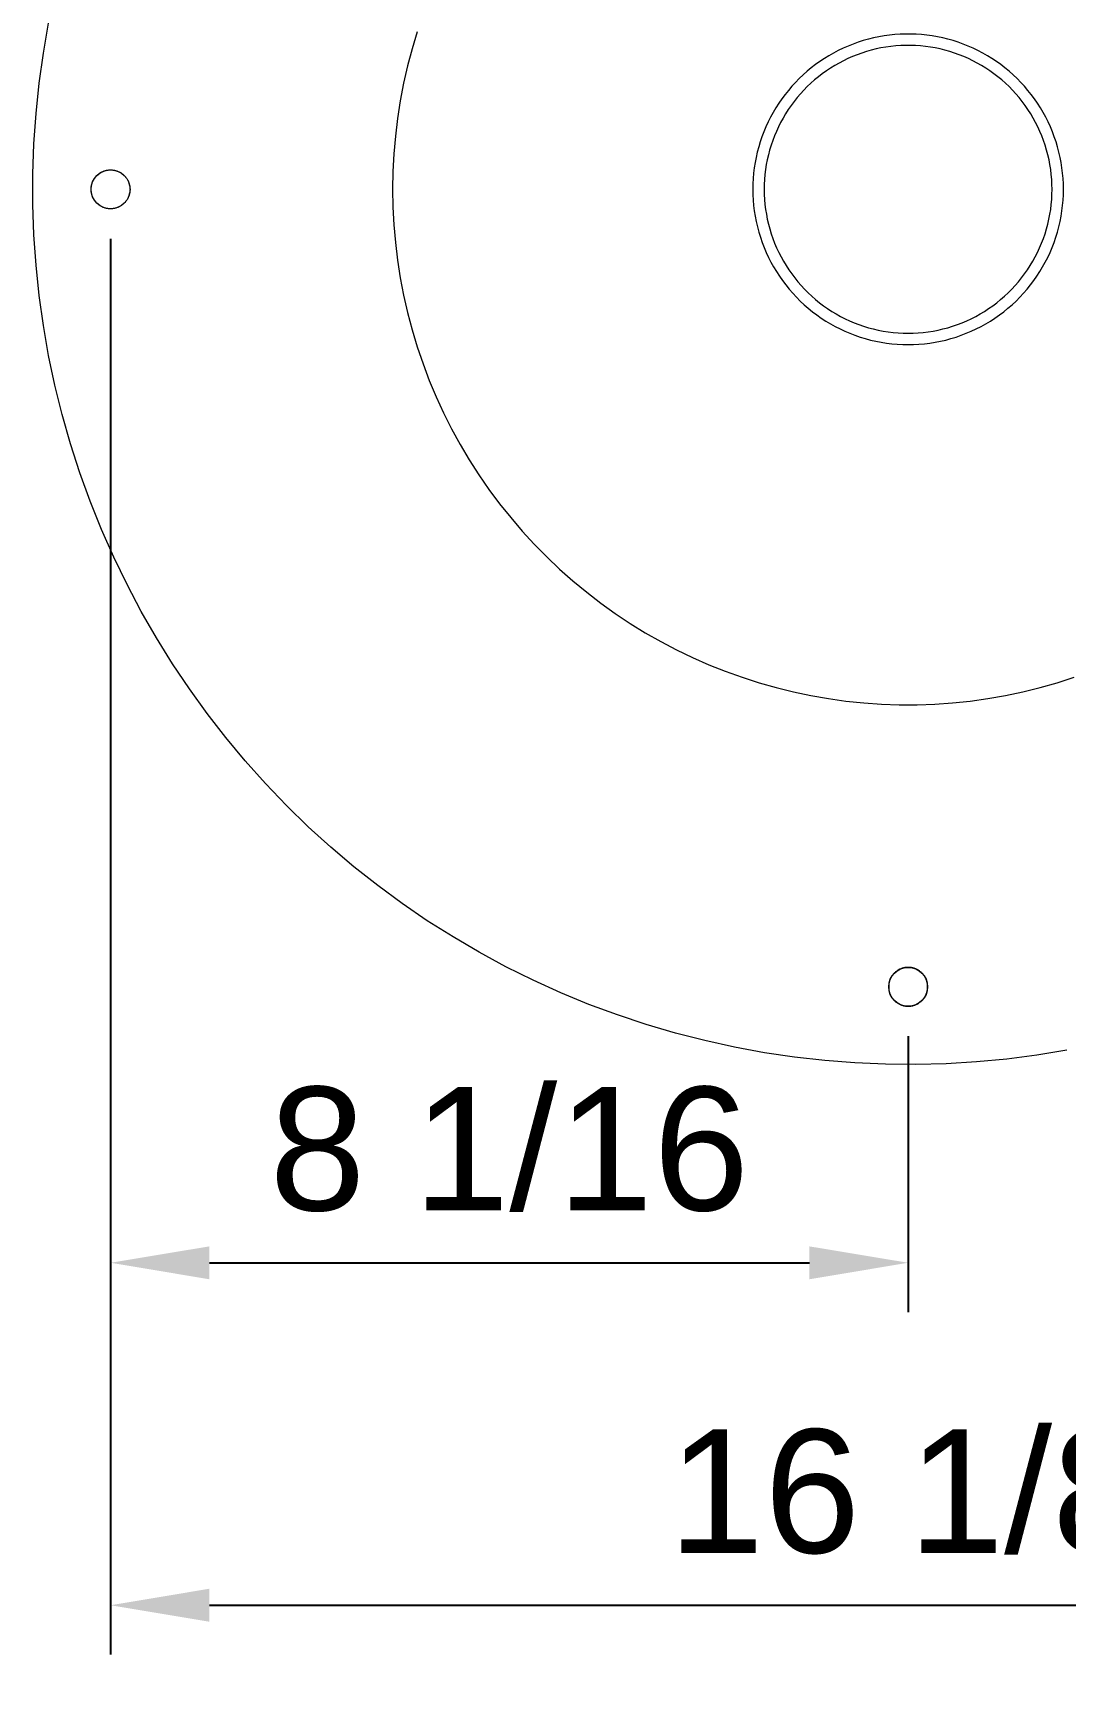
# Model space of a CAD drawing. Header units: inches. Extents: x 2 to 134, y 11 to 101.
# Drawn here: x 77.07 to 87.52, y 17.6 to 34.23 of the extents above; entities that cross this region are included whole.
import ezdxf

# ---------------------------------------------------------------- set-up
doc = ezdxf.new("R2010")
doc.units = ezdxf.units.IN
doc.layers.add('ZANO_R', color=7, linetype='Continuous', lineweight=0)
doc.layers.add('ZANO_W', color=1, linetype='Continuous', lineweight=0)
doc.styles.get("Standard").update_dxf_attribs({"font": 'arial.ttf'})
doc.dimstyles.new('amerykanie', dxfattribs={"dimtxt": 50, "dimasz": 50, "dimexe": 0.5, "dimexo": 0.5, "dimgap": 1, "dimtad": 1, "dimdec": 0, "dimzin": 0, "dimlunit": 5, "dimtxsty": 'Standard', "dimcen": 0.09, "dimclrd": 1, "dimclre": 1, "dimclrt": 1, "dimazin": 0, "dimtfac": 1, "dimtdec": 0, "dimtmove": 0, "dimatfit": 3, "dimfxl": 1, "dimtzin": 0, "dimarcsym": 1})

# ---------------------------------------------------------------- blocks, each defined once
blk = doc.blocks.new('*D356')
at = {"layer": 'ZANO_W', "color": 1, "lineweight": -2}
for p, q in [((77.86, 32.144), (77.86, 21.28)), ((85.931, 24.073), (85.931, 21.28)), ((78.86, 21.78), (84.931, 21.78))]:
    blk.add_line(p, q, dxfattribs=at)
at = {"layer": 'ZANO_W', "color": 1}
for points in [[(78.86, 21.946), (78.86, 21.613), (77.86, 21.78)], [(84.931, 21.613), (84.931, 21.946), (85.931, 21.78)]]:
    blk.add_solid(points, dxfattribs=at)
at = {"layer": 'ZANO_W', "color": 1, "insert": (81.895, 22.926), "char_height": 1.25, "attachment_point": 5}
blk.add_mtext('8 1/16', dxfattribs=at)
blk = doc.blocks.new('*D357')
at = {"layer": 'ZANO_W', "color": 1, "lineweight": -2}
for p, q in [((77.86, 32.144), (77.86, 17.814)), ((94.002, 32.144), (94.002, 17.814)), ((78.86, 18.314), (93.002, 18.314))]:
    blk.add_line(p, q, dxfattribs=at)
at = {"layer": 'ZANO_W', "color": 1}
for points in [[(78.86, 18.481), (78.86, 18.147), (77.86, 18.314)], [(93.002, 18.147), (93.002, 18.481), (94.002, 18.314)]]:
    blk.add_solid(points, dxfattribs=at)
at = {"layer": 'ZANO_W', "color": 1, "insert": (85.931, 19.46), "char_height": 1.25, "attachment_point": 5}
blk.add_mtext('16 1/8', dxfattribs=at)

msp = doc.modelspace()

# ---------------------------------------------------------------- linework, layer by layer
at = {"layer": 'ZANO_R'}
for p, q in [((77.18033, 34.02226), (77.23343, 34.32513)), ((80.96378, 34.23904), (80.91169, 34.06665)), ((85.32289, 34.0938), (85.27321, 34.07196)), ((85.37329, 34.11392), (85.32289, 34.0938)), ((85.42435, 34.13228), (85.37329, 34.11392)), ((85.47602, 34.14888), (85.42435, 34.13228)), ((85.52823, 34.16367), (85.47602, 34.14888)), ((85.58092, 34.17666), (85.52823, 34.16367)), ((85.63403, 34.18782), (85.58092, 34.17666)), ((85.68749, 34.19714), (85.63403, 34.18782)), ((85.74124, 34.20461), (85.68749, 34.19714)), ((85.79522, 34.21022), (85.74124, 34.20461)), ((85.80515, 34.09538), (85.75513, 34.09019)), ((85.84935, 34.21397), (85.79522, 34.21022)), ((85.85532, 34.09885), (85.80515, 34.09538)), ((85.90359, 34.21584), (85.84935, 34.21397)), ((85.90558, 34.10059), (85.85532, 34.09885)), ((85.95785, 34.21584), (85.90359, 34.21584)), ((85.95587, 34.10059), (85.90558, 34.10059)), ((86.00612, 34.09885), (85.95587, 34.10059)), ((86.01209, 34.21397), (85.95785, 34.21584)), ((86.05629, 34.09538), (86.00612, 34.09885)), ((86.06623, 34.21022), (86.01209, 34.21397)), ((86.10631, 34.09019), (86.05629, 34.09538)), ((86.1202, 34.20461), (86.06623, 34.21022)), ((86.17395, 34.19714), (86.1202, 34.20461)), ((86.22741, 34.18782), (86.17395, 34.19714)), ((86.28052, 34.17666), (86.22741, 34.18782)), ((86.33321, 34.16367), (86.28052, 34.17666)), ((86.38542, 34.14888), (86.33321, 34.16367)), ((86.43709, 34.13228), (86.38542, 34.14888)), ((86.48815, 34.11392), (86.43709, 34.13228)), ((86.53855, 34.0938), (86.48815, 34.11392)), ((86.58823, 34.07196), (86.53855, 34.0938)), ((77.13777, 33.71773), (77.18033, 34.02226)), ((80.91169, 34.06665), (80.86558, 33.89256)), ((85.03774, 33.9378), (84.99361, 33.90621)), ((85.08292, 33.96786), (85.03774, 33.9378)), ((85.12912, 33.99633), (85.08292, 33.96786)), ((85.17627, 34.02319), (85.12912, 33.99633)), ((85.22432, 34.04841), (85.17627, 34.02319)), ((85.27321, 34.07196), (85.22432, 34.04841)), ((85.27612, 33.94544), (85.23159, 33.92207)), ((85.32143, 33.96726), (85.27612, 33.94544)), ((85.36746, 33.9875), (85.32143, 33.96726)), ((85.41416, 34.00614), (85.36746, 33.9875)), ((85.46148, 34.02316), (85.41416, 34.00614)), ((85.50936, 34.03854), (85.46148, 34.02316)), ((85.55775, 34.05225), (85.50936, 34.03854)), ((85.60657, 34.06428), (85.55775, 34.05225)), ((85.65579, 34.07463), (85.60657, 34.06428)), ((85.70533, 34.08326), (85.65579, 34.07463)), ((85.75513, 34.09019), (85.70533, 34.08326)), ((86.15612, 34.08326), (86.10631, 34.09019)), ((86.20566, 34.07463), (86.15612, 34.08326)), ((86.25487, 34.06428), (86.20566, 34.07463)), ((86.3037, 34.05225), (86.25487, 34.06428)), ((86.35208, 34.03854), (86.3037, 34.05225)), ((86.39996, 34.02316), (86.35208, 34.03854)), ((86.44728, 34.00614), (86.39996, 34.02316)), ((86.49398, 33.9875), (86.44728, 34.00614)), ((86.54002, 33.96726), (86.49398, 33.9875)), ((86.58532, 33.94544), (86.54002, 33.96726)), ((86.62985, 33.92207), (86.58532, 33.94544)), ((86.63712, 34.04841), (86.58823, 34.07196)), ((86.68517, 34.02319), (86.63712, 34.04841)), ((86.73232, 33.99633), (86.68517, 34.02319)), ((86.77852, 33.96786), (86.73232, 33.99633)), ((86.82371, 33.9378), (86.77852, 33.96786)), ((86.86783, 33.90621), (86.82371, 33.9378)), ((80.86558, 33.89256), (80.82551, 33.71699)), ((84.8288, 33.7652), (84.79076, 33.72649)), ((84.86815, 33.80256), (84.8288, 33.7652)), ((84.90877, 33.83855), (84.86815, 33.80256)), ((84.95061, 33.87311), (84.90877, 33.83855)), ((84.99361, 33.90621), (84.95061, 33.87311)), ((85.02248, 33.78299), (84.98371, 33.75097)), ((85.06233, 33.81366), (85.02248, 33.78299)), ((85.10322, 33.84294), (85.06233, 33.81366)), ((85.14509, 33.87079), (85.10322, 33.84294)), ((85.1879, 33.89718), (85.14509, 33.87079)), ((85.23159, 33.92207), (85.1879, 33.89718)), ((86.67354, 33.89718), (86.62985, 33.92207)), ((86.71635, 33.87079), (86.67354, 33.89718)), ((86.75823, 33.84294), (86.71635, 33.87079)), ((86.79911, 33.81366), (86.75823, 33.84294)), ((86.83896, 33.78299), (86.79911, 33.81366)), ((86.87773, 33.75097), (86.83896, 33.78299)), ((86.91083, 33.87311), (86.86783, 33.90621)), ((86.95267, 33.83855), (86.91083, 33.87311)), ((86.99329, 33.80256), (86.95267, 33.83855)), ((87.03264, 33.7652), (86.99329, 33.80256)), ((87.07068, 33.72649), (87.03264, 33.7652)), ((77.10581, 33.41191), (77.13777, 33.71773)), ((80.82551, 33.71699), (80.79152, 33.54014)), ((84.68497, 33.60284), (84.65262, 33.55927)), ((84.7188, 33.64527), (84.68497, 33.60284)), ((84.75408, 33.6865), (84.7188, 33.64527)), ((84.79076, 33.72649), (84.75408, 33.6865)), ((84.84036, 33.61007), (84.80767, 33.57186)), ((84.87435, 33.64713), (84.84036, 33.61007)), ((84.9096, 33.68299), (84.87435, 33.64713)), ((84.94607, 33.71762), (84.9096, 33.68299)), ((84.98371, 33.75097), (84.94607, 33.71762)), ((86.91537, 33.71762), (86.87773, 33.75097)), ((86.95184, 33.68299), (86.91537, 33.71762)), ((86.98709, 33.64713), (86.95184, 33.68299)), ((87.02108, 33.61007), (86.98709, 33.64713)), ((87.05377, 33.57186), (87.02108, 33.61007)), ((87.10736, 33.6865), (87.07068, 33.72649)), ((87.14264, 33.64527), (87.10736, 33.6865)), ((87.17647, 33.60284), (87.14264, 33.64527)), ((87.20882, 33.55927), (87.17647, 33.60284)), ((80.79152, 33.54014), (80.76366, 33.36222)), ((84.59253, 33.46891), (84.56485, 33.42223)), ((84.62179, 33.51461), (84.59253, 33.46891)), ((84.65262, 33.55927), (84.62179, 33.51461)), ((84.71777, 33.45078), (84.69065, 33.40843)), ((84.74634, 33.49216), (84.71777, 33.45078)), ((84.77632, 33.53254), (84.74634, 33.49216)), ((84.80767, 33.57186), (84.77632, 33.53254)), ((87.08513, 33.53254), (87.05377, 33.57186)), ((87.1151, 33.49216), (87.08513, 33.53254)), ((87.14367, 33.45078), (87.1151, 33.49216)), ((87.17079, 33.40843), (87.14367, 33.45078)), ((87.23965, 33.51461), (87.20882, 33.55927)), ((87.26892, 33.46891), (87.23965, 33.51461)), ((87.29659, 33.42223), (87.26892, 33.46891)), ((77.08448, 33.10516), (77.10581, 33.41191)), ((80.76366, 33.36222), (80.74195, 33.18344)), ((84.49173, 33.27685), (84.47075, 33.2268)), ((84.51443, 33.32614), (84.49173, 33.27685)), ((84.53881, 33.37462), (84.51443, 33.32614)), ((84.56485, 33.42223), (84.53881, 33.37462)), ((84.61828, 33.27613), (84.59725, 33.23045)), ((84.64088, 33.32105), (84.61828, 33.27613)), ((84.66501, 33.36517), (84.64088, 33.32105)), ((84.69065, 33.40843), (84.66501, 33.36517)), ((87.19643, 33.36517), (87.17079, 33.40843)), ((87.22057, 33.32105), (87.19643, 33.36517)), ((87.24316, 33.27613), (87.22057, 33.32105)), ((87.2642, 33.23045), (87.24316, 33.27613)), ((87.32263, 33.37462), (87.29659, 33.42223)), ((87.34702, 33.32614), (87.32263, 33.37462)), ((87.36971, 33.27685), (87.34702, 33.32614)), ((87.3907, 33.2268), (87.36971, 33.27685)), ((77.07381, 32.79786), (77.08448, 33.10516)), ((80.74195, 33.18344), (80.72642, 33.00402)), ((84.43402, 33.12469), (84.41833, 33.07274)), ((84.4515, 33.17606), (84.43402, 33.12469)), ((84.47075, 33.2268), (84.4515, 33.17606)), ((84.55997, 33.13705), (84.54377, 33.08945)), ((84.5778, 33.18407), (84.55997, 33.13705)), ((84.59725, 33.23045), (84.5778, 33.18407)), ((87.28364, 33.18407), (87.2642, 33.23045)), ((87.30147, 33.13705), (87.28364, 33.18407)), ((87.31767, 33.08945), (87.30147, 33.13705)), ((87.40994, 33.17606), (87.3907, 33.2268)), ((87.42742, 33.12469), (87.40994, 33.17606)), ((87.44311, 33.07274), (87.42742, 33.12469)), ((80.72642, 33.00402), (80.7171, 32.82418)), ((84.39236, 32.96737), (84.38212, 32.91408)), ((84.40444, 33.02028), (84.39236, 32.96737)), ((84.41833, 33.07274), (84.40444, 33.02028)), ((84.50516, 32.94367), (84.49567, 32.89429)), ((84.51635, 32.9927), (84.50516, 32.94367)), ((84.52923, 33.04131), (84.51635, 32.9927)), ((84.54377, 33.08945), (84.52923, 33.04131)), ((87.33221, 33.04131), (87.31767, 33.08945)), ((87.34509, 32.9927), (87.33221, 33.04131)), ((87.35628, 32.94367), (87.34509, 32.9927)), ((87.36577, 32.89429), (87.35628, 32.94367)), ((87.45701, 33.02028), (87.44311, 33.07274)), ((87.46908, 32.96737), (87.45701, 33.02028)), ((87.47932, 32.91408), (87.46908, 32.96737)), ((77.07381, 32.49037), (77.07381, 32.79786)), ((77.69982, 32.75845), (77.70387, 32.76391)), ((77.70387, 32.76391), (77.70811, 32.76922)), ((77.70811, 32.76922), (77.71253, 32.77438)), ((77.71253, 32.77438), (77.71712, 32.77939)), ((77.71712, 32.77939), (77.72188, 32.78424)), ((77.72188, 32.78424), (77.72681, 32.78892)), ((77.72681, 32.78892), (77.7319, 32.79342)), ((77.7319, 32.79342), (77.73714, 32.79775)), ((77.73714, 32.79775), (77.74252, 32.80189)), ((77.74252, 32.80189), (77.74805, 32.80585)), ((77.74805, 32.80585), (77.75371, 32.80961)), ((77.75371, 32.80961), (77.75949, 32.81318)), ((77.75949, 32.81318), (77.7654, 32.81654)), ((77.7654, 32.81654), (77.77141, 32.8197)), ((77.77141, 32.8197), (77.77754, 32.82265)), ((77.77754, 32.82265), (77.78376, 32.82539)), ((77.78376, 32.82539), (77.79007, 32.8279)), ((77.79007, 32.8279), (77.79646, 32.8302)), ((77.79646, 32.8302), (77.80293, 32.83228)), ((77.80293, 32.83228), (77.80947, 32.83413)), ((77.80947, 32.83413), (77.81607, 32.83576)), ((77.81607, 32.83576), (77.82272, 32.83716)), ((77.82272, 32.83716), (77.82941, 32.83833)), ((77.82941, 32.83833), (77.83614, 32.83926)), ((77.83614, 32.83926), (77.8429, 32.83996)), ((77.8429, 32.83996), (77.84968, 32.84043)), ((77.84968, 32.84043), (77.85647, 32.84067)), ((77.85647, 32.84067), (77.86327, 32.84067)), ((77.86327, 32.84067), (77.87006, 32.84043)), ((77.87006, 32.84043), (77.87684, 32.83996)), ((77.87684, 32.83996), (77.8836, 32.83926)), ((77.8836, 32.83926), (77.89033, 32.83833)), ((77.89033, 32.83833), (77.89702, 32.83716)), ((77.89702, 32.83716), (77.90367, 32.83576)), ((77.90367, 32.83576), (77.91027, 32.83413)), ((77.91027, 32.83413), (77.91681, 32.83228)), ((77.91681, 32.83228), (77.92328, 32.8302)), ((77.92328, 32.8302), (77.92968, 32.8279)), ((77.92968, 32.8279), (77.93599, 32.82539)), ((77.93599, 32.82539), (77.94221, 32.82265)), ((77.94221, 32.82265), (77.94833, 32.8197)), ((77.94833, 32.8197), (77.95435, 32.81654)), ((77.95435, 32.81654), (77.96025, 32.81318)), ((77.96025, 32.81318), (77.96604, 32.80961)), ((77.96604, 32.80961), (77.97169, 32.80585)), ((77.97169, 32.80585), (77.97722, 32.80189)), ((77.97722, 32.80189), (77.98261, 32.79775)), ((77.98261, 32.79775), (77.98784, 32.79342)), ((77.98784, 32.79342), (77.99293, 32.78892)), ((77.99293, 32.78892), (77.99786, 32.78424)), ((77.99786, 32.78424), (78.00262, 32.77939)), ((78.00262, 32.77939), (78.00722, 32.77438)), ((78.00722, 32.77438), (78.01163, 32.76922)), ((78.01163, 32.76922), (78.01587, 32.76391)), ((78.01587, 32.76391), (78.01992, 32.75845)), ((80.7171, 32.82418), (80.71399, 32.64412)), ((84.36718, 32.8066), (84.36251, 32.75253)), ((84.37372, 32.86047), (84.36718, 32.8066)), ((84.38212, 32.91408), (84.37372, 32.86047)), ((84.48183, 32.79468), (84.4775, 32.74458)), ((84.48789, 32.8446), (84.48183, 32.79468)), ((84.49567, 32.89429), (84.48789, 32.8446)), ((87.37355, 32.8446), (87.36577, 32.89429)), ((87.37961, 32.79468), (87.37355, 32.8446)), ((87.38394, 32.74458), (87.37961, 32.79468)), ((87.48772, 32.86047), (87.47932, 32.91408)), ((87.49426, 32.8066), (87.48772, 32.86047)), ((87.49894, 32.75253), (87.49426, 32.8066)), ((77.66302, 32.64385), (77.66314, 32.65064)), ((77.66314, 32.63698), (77.66302, 32.64385)), ((77.66314, 32.65064), (77.66349, 32.65743)), ((77.6635, 32.63011), (77.66314, 32.63698)), ((77.66349, 32.65743), (77.66408, 32.6642)), ((77.6641, 32.62327), (77.6635, 32.63011)), ((77.66408, 32.6642), (77.66489, 32.67094)), ((77.66494, 32.61645), (77.6641, 32.62327)), ((77.66489, 32.67094), (77.66595, 32.67766)), ((77.66601, 32.60966), (77.66494, 32.61645)), ((77.66595, 32.67766), (77.66723, 32.68433)), ((77.66732, 32.60292), (77.66601, 32.60966)), ((77.66723, 32.68433), (77.66874, 32.69096)), ((77.66887, 32.59622), (77.66732, 32.60292)), ((77.66874, 32.69096), (77.67048, 32.69752)), ((77.67048, 32.69752), (77.67245, 32.70403)), ((77.67245, 32.70403), (77.67464, 32.71046)), ((77.67464, 32.71046), (77.67705, 32.71682)), ((77.67705, 32.71682), (77.67967, 32.72308)), ((77.67967, 32.72308), (77.68252, 32.72926)), ((77.68252, 32.72926), (77.68557, 32.73533)), ((77.68557, 32.73533), (77.68883, 32.74129)), ((77.68883, 32.74129), (77.6923, 32.74713)), ((77.6923, 32.74713), (77.69596, 32.75286)), ((77.69596, 32.75286), (77.69982, 32.75845)), ((78.01992, 32.75845), (78.02378, 32.75286)), ((78.02378, 32.75286), (78.02745, 32.74713)), ((78.02745, 32.74713), (78.03091, 32.74129)), ((78.03091, 32.74129), (78.03417, 32.73533)), ((78.03417, 32.73533), (78.03723, 32.72926)), ((78.03723, 32.72926), (78.04007, 32.72308)), ((78.04007, 32.72308), (78.0427, 32.71682)), ((78.0427, 32.71682), (78.04511, 32.71046)), ((78.04511, 32.71046), (78.0473, 32.70403)), ((78.0473, 32.70403), (78.04926, 32.69752)), ((78.04926, 32.69752), (78.051, 32.69096)), ((78.05242, 32.60292), (78.05087, 32.59622)), ((78.051, 32.69096), (78.05251, 32.68433)), ((78.05373, 32.60966), (78.05242, 32.60292)), ((78.05251, 32.68433), (78.0538, 32.67766)), ((78.05481, 32.61645), (78.05373, 32.60966)), ((78.0538, 32.67766), (78.05485, 32.67094)), ((78.05564, 32.62327), (78.05481, 32.61645)), ((78.05485, 32.67094), (78.05567, 32.6642)), ((78.05624, 32.63011), (78.05564, 32.62327)), ((78.05567, 32.6642), (78.05625, 32.65743)), ((78.0566, 32.63698), (78.05624, 32.63011)), ((78.05625, 32.65743), (78.0566, 32.65064)), ((78.0566, 32.65064), (78.05672, 32.64385)), ((78.05672, 32.64385), (78.0566, 32.63698)), ((80.71399, 32.64412), (80.7171, 32.46406)), ((84.3597, 32.69834), (84.35876, 32.64408)), ((84.35876, 32.64408), (84.35972, 32.58922)), ((84.36251, 32.75253), (84.3597, 32.69834)), ((84.4749, 32.69436), (84.47403, 32.64408)), ((84.47403, 32.64408), (84.47492, 32.59325)), ((84.4775, 32.74458), (84.4749, 32.69436)), ((87.38654, 32.69436), (87.38394, 32.74458)), ((87.38652, 32.59325), (87.38741, 32.64408)), ((87.38741, 32.64408), (87.38654, 32.69436)), ((87.50174, 32.69834), (87.49894, 32.75253)), ((87.50172, 32.58922), (87.50268, 32.64408)), ((87.50268, 32.64408), (87.50174, 32.69834)), ((77.08448, 32.18307), (77.07381, 32.49037)), ((77.67065, 32.58959), (77.66887, 32.59622)), ((77.67266, 32.58302), (77.67065, 32.58959)), ((77.67489, 32.57652), (77.67266, 32.58302)), ((77.67735, 32.57011), (77.67489, 32.57652)), ((77.68004, 32.56378), (77.67735, 32.57011)), ((77.68294, 32.55755), (77.68004, 32.56378)), ((77.68606, 32.55143), (77.68294, 32.55755)), ((77.68939, 32.54542), (77.68606, 32.55143)), ((77.69293, 32.53953), (77.68939, 32.54542)), ((77.69667, 32.53377), (77.69293, 32.53953)), ((77.70062, 32.52814), (77.69667, 32.53377)), ((77.70475, 32.52265), (77.70062, 32.52814)), ((77.70908, 32.51731), (77.70475, 32.52265)), ((77.71358, 32.51213), (77.70908, 32.51731)), ((77.71827, 32.5071), (77.71358, 32.51213)), ((77.72313, 32.50224), (77.71827, 32.5071)), ((77.72815, 32.49756), (77.72313, 32.50224)), ((77.73334, 32.49305), (77.72815, 32.49756)), ((77.73868, 32.48873), (77.73334, 32.49305)), ((77.74417, 32.48459), (77.73868, 32.48873)), ((77.74979, 32.48065), (77.74417, 32.48459)), ((77.75556, 32.47691), (77.74979, 32.48065)), ((77.76145, 32.47337), (77.75556, 32.47691)), ((77.76746, 32.47004), (77.76145, 32.47337)), ((77.77358, 32.46692), (77.76746, 32.47004)), ((77.7798, 32.46402), (77.77358, 32.46692)), ((77.78613, 32.46133), (77.7798, 32.46402)), ((77.79254, 32.45887), (77.78613, 32.46133)), ((77.79904, 32.45663), (77.79254, 32.45887)), ((77.80561, 32.45462), (77.79904, 32.45663)), ((77.81225, 32.45284), (77.80561, 32.45462)), ((77.81894, 32.4513), (77.81225, 32.45284)), ((77.82569, 32.44999), (77.81894, 32.4513)), ((77.83247, 32.44891), (77.82569, 32.44999)), ((77.83929, 32.44807), (77.83247, 32.44891)), ((77.84614, 32.44748), (77.83929, 32.44807)), ((77.853, 32.44712), (77.84614, 32.44748)), ((77.85987, 32.447), (77.853, 32.44712)), ((77.86674, 32.44712), (77.85987, 32.447)), ((77.8736, 32.44748), (77.86674, 32.44712)), ((77.88045, 32.44807), (77.8736, 32.44748)), ((77.88727, 32.44891), (77.88045, 32.44807)), ((77.89405, 32.44999), (77.88727, 32.44891)), ((77.9008, 32.4513), (77.89405, 32.44999)), ((77.90749, 32.45284), (77.9008, 32.4513)), ((77.91413, 32.45462), (77.90749, 32.45284)), ((77.9207, 32.45663), (77.91413, 32.45462)), ((77.9272, 32.45887), (77.9207, 32.45663)), ((77.93361, 32.46133), (77.9272, 32.45887)), ((77.93994, 32.46402), (77.93361, 32.46133)), ((77.94616, 32.46692), (77.93994, 32.46402)), ((77.95229, 32.47004), (77.94616, 32.46692)), ((77.9583, 32.47337), (77.95229, 32.47004)), ((77.96419, 32.47691), (77.9583, 32.47337)), ((77.96995, 32.48065), (77.96419, 32.47691)), ((77.97558, 32.48459), (77.96995, 32.48065)), ((77.98106, 32.48873), (77.97558, 32.48459)), ((77.9864, 32.49305), (77.98106, 32.48873)), ((77.99159, 32.49756), (77.9864, 32.49305)), ((77.99661, 32.50224), (77.99159, 32.49756)), ((78.00147, 32.5071), (77.99661, 32.50224)), ((78.00616, 32.51213), (78.00147, 32.5071)), ((78.01067, 32.51731), (78.00616, 32.51213)), ((78.01499, 32.52265), (78.01067, 32.51731)), ((78.01913, 32.52814), (78.01499, 32.52265)), ((78.02307, 32.53377), (78.01913, 32.52814)), ((78.02681, 32.53953), (78.02307, 32.53377)), ((78.03035, 32.54542), (78.02681, 32.53953)), ((78.03368, 32.55143), (78.03035, 32.54542)), ((78.0368, 32.55755), (78.03368, 32.55143)), ((78.0397, 32.56378), (78.0368, 32.55755)), ((78.04239, 32.5701), (78.0397, 32.56378)), ((78.04485, 32.57652), (78.04239, 32.5701)), ((78.04709, 32.58302), (78.04485, 32.57652)), ((78.0491, 32.58959), (78.04709, 32.58302)), ((78.05087, 32.59622), (78.0491, 32.58959)), ((80.7171, 32.46406), (80.72642, 32.28421)), ((84.35972, 32.58922), (84.3626, 32.53443)), ((84.3626, 32.53443), (84.36738, 32.47977)), ((84.36738, 32.47977), (84.37407, 32.42531)), ((84.47492, 32.59325), (84.47758, 32.54247)), ((84.47758, 32.54247), (84.48201, 32.49182)), ((84.48201, 32.49182), (84.48821, 32.44135)), ((84.48821, 32.44135), (84.49617, 32.39114)), ((87.36528, 32.39114), (87.37323, 32.44135)), ((87.37323, 32.44135), (87.37943, 32.49182)), ((87.37943, 32.49182), (87.38386, 32.54247)), ((87.38386, 32.54247), (87.38652, 32.59325)), ((87.48738, 32.42531), (87.49406, 32.47977)), ((87.49406, 32.47977), (87.49885, 32.53443)), ((87.49885, 32.53443), (87.50172, 32.58922)), ((80.72642, 32.28421), (80.74195, 32.10479)), ((84.37407, 32.42531), (84.38265, 32.37112)), ((84.38265, 32.37112), (84.39312, 32.31726)), ((84.39312, 32.31726), (84.40547, 32.2638)), ((84.49617, 32.39114), (84.50587, 32.34123)), ((84.50587, 32.34123), (84.51731, 32.29168)), ((84.51731, 32.29168), (84.53047, 32.24257)), ((87.33097, 32.24257), (87.34413, 32.29168)), ((87.34413, 32.29168), (87.35557, 32.34123)), ((87.35557, 32.34123), (87.36528, 32.39114)), ((87.45598, 32.2638), (87.46832, 32.31726)), ((87.46832, 32.31726), (87.47879, 32.37112)), ((87.47879, 32.37112), (87.48738, 32.42531)), ((77.10581, 31.87632), (77.08448, 32.18307)), ((80.74195, 32.10479), (80.76366, 31.92602)), ((84.40547, 32.2638), (84.41967, 32.2108)), ((84.41967, 32.2108), (84.43571, 32.15833)), ((84.43571, 32.15833), (84.45357, 32.10645)), ((84.45357, 32.10645), (84.47324, 32.05523)), ((84.53047, 32.24257), (84.54534, 32.19395)), ((84.54534, 32.19395), (84.56189, 32.14587)), ((84.56189, 32.14587), (84.58011, 32.09841)), ((84.58011, 32.09841), (84.59998, 32.0516)), ((87.26146, 32.0516), (87.28133, 32.09841)), ((87.28133, 32.09841), (87.29955, 32.14587)), ((87.29955, 32.14587), (87.31611, 32.19395)), ((87.31611, 32.19395), (87.33097, 32.24257)), ((87.3882, 32.05523), (87.40787, 32.10645)), ((87.40787, 32.10645), (87.42573, 32.15833)), ((87.42573, 32.15833), (87.44178, 32.2108)), ((87.44178, 32.2108), (87.45598, 32.2638)), ((84.47324, 32.05523), (84.49468, 32.00472)), ((84.49468, 32.00472), (84.51787, 31.95499)), ((84.51787, 31.95499), (84.54278, 31.90611)), ((84.59998, 32.0516), (84.62147, 32.00552)), ((84.62147, 32.00552), (84.64455, 31.96022)), ((84.64455, 31.96022), (84.6692, 31.91575)), ((87.19224, 31.91575), (87.21689, 31.96022)), ((87.21689, 31.96022), (87.23998, 32.00552)), ((87.23998, 32.00552), (87.26146, 32.0516)), ((87.31867, 31.90611), (87.34358, 31.95499)), ((87.34358, 31.95499), (87.36676, 32.00472)), ((87.36676, 32.00472), (87.3882, 32.05523)), ((77.13777, 31.5705), (77.10581, 31.87632)), ((80.76366, 31.92602), (80.79152, 31.7481)), ((84.54278, 31.90611), (84.56938, 31.85812)), ((84.56938, 31.85812), (84.59764, 31.81109)), ((84.59764, 31.81109), (84.62752, 31.76507)), ((84.6692, 31.91575), (84.69539, 31.87217)), ((84.69539, 31.87217), (84.72308, 31.82953)), ((84.72308, 31.82953), (84.75225, 31.78788)), ((84.75225, 31.78788), (84.78285, 31.74727)), ((87.0786, 31.74727), (87.1092, 31.78788)), ((87.1092, 31.78788), (87.13836, 31.82953)), ((87.13836, 31.82953), (87.16605, 31.87217)), ((87.16605, 31.87217), (87.19224, 31.91575)), ((87.23392, 31.76507), (87.2638, 31.81109)), ((87.2638, 31.81109), (87.29206, 31.85812)), ((87.29206, 31.85812), (87.31867, 31.90611)), ((80.79152, 31.7481), (80.82551, 31.57125)), ((84.62752, 31.76507), (84.65899, 31.72013)), ((84.65899, 31.72013), (84.69202, 31.67631)), ((84.69202, 31.67631), (84.72655, 31.63367)), ((84.72655, 31.63367), (84.76254, 31.59226)), ((84.78285, 31.74727), (84.81484, 31.70776)), ((84.81484, 31.70776), (84.8482, 31.66939)), ((84.8482, 31.66939), (84.88288, 31.6322)), ((84.88288, 31.6322), (84.91883, 31.59625)), ((86.94261, 31.59625), (86.97856, 31.6322)), ((86.97856, 31.6322), (87.01324, 31.66939)), ((87.01324, 31.66939), (87.0466, 31.70776)), ((87.0466, 31.70776), (87.0786, 31.74727)), ((87.0989, 31.59226), (87.1349, 31.63367)), ((87.1349, 31.63367), (87.16943, 31.67631)), ((87.16943, 31.67631), (87.20245, 31.72013)), ((87.20245, 31.72013), (87.23392, 31.76507)), ((77.18033, 31.26597), (77.13777, 31.5705)), ((80.82551, 31.57125), (80.86558, 31.39567)), ((84.76254, 31.59226), (84.79996, 31.55213)), ((84.79996, 31.55213), (84.83876, 31.51333)), ((84.83876, 31.51333), (84.87889, 31.47591)), ((84.87889, 31.47591), (84.9203, 31.43992)), ((84.91883, 31.59625), (84.95602, 31.56157)), ((84.9203, 31.43992), (84.96294, 31.40539)), ((84.95602, 31.56157), (84.99439, 31.52822)), ((84.99439, 31.52822), (85.0339, 31.49622)), ((85.0339, 31.49622), (85.07451, 31.46562)), ((85.07451, 31.46562), (85.11616, 31.43646)), ((85.11616, 31.43646), (85.1588, 31.40877)), ((86.70264, 31.40877), (86.74528, 31.43646)), ((86.74528, 31.43646), (86.78693, 31.46562)), ((86.78693, 31.46562), (86.82754, 31.49622)), ((86.82754, 31.49622), (86.86705, 31.52822)), ((86.86705, 31.52822), (86.90543, 31.56157)), ((86.8985, 31.40539), (86.94114, 31.43992)), ((86.90543, 31.56157), (86.94261, 31.59625)), ((86.94114, 31.43992), (86.98255, 31.47591)), ((86.98255, 31.47591), (87.02268, 31.51333)), ((87.02268, 31.51333), (87.06148, 31.55213)), ((87.06148, 31.55213), (87.0989, 31.59226)), ((80.86558, 31.39567), (80.91169, 31.22159)), ((84.96294, 31.40539), (85.00676, 31.37237)), ((85.00676, 31.37237), (85.05171, 31.3409)), ((85.05171, 31.3409), (85.09772, 31.31101)), ((85.09772, 31.31101), (85.14475, 31.28276)), ((85.14475, 31.28276), (85.19274, 31.25616)), ((85.1588, 31.40877), (85.20239, 31.38258)), ((85.20239, 31.38258), (85.24686, 31.35793)), ((85.24686, 31.35793), (85.29216, 31.33485)), ((85.29216, 31.33485), (85.33824, 31.31336)), ((85.33824, 31.31336), (85.38504, 31.29349)), ((85.38504, 31.29349), (85.43251, 31.27527)), ((85.43251, 31.27527), (85.48059, 31.25872)), ((86.38086, 31.25872), (86.42893, 31.27527)), ((86.42893, 31.27527), (86.4764, 31.29349)), ((86.4764, 31.29349), (86.5232, 31.31336)), ((86.5232, 31.31336), (86.56928, 31.33485)), ((86.56928, 31.33485), (86.61459, 31.35793)), ((86.61459, 31.35793), (86.65906, 31.38258)), ((86.65906, 31.38258), (86.70264, 31.40877)), ((86.6687, 31.25616), (86.71669, 31.28276)), ((86.71669, 31.28276), (86.76372, 31.31101)), ((86.76372, 31.31101), (86.80974, 31.3409)), ((86.80974, 31.3409), (86.85468, 31.37237)), ((86.85468, 31.37237), (86.8985, 31.40539)), ((77.23343, 30.96311), (77.18033, 31.26597)), ((80.91169, 31.22159), (80.96378, 31.0492)), ((85.19274, 31.25616), (85.24163, 31.23125)), ((85.24163, 31.23125), (85.29136, 31.20806)), ((85.29136, 31.20806), (85.34186, 31.18662)), ((85.34186, 31.18662), (85.39309, 31.16696)), ((85.39309, 31.16696), (85.44497, 31.14909)), ((85.44497, 31.14909), (85.49744, 31.13305)), ((85.48059, 31.25872), (85.52921, 31.24385)), ((85.49744, 31.13305), (85.55044, 31.11885)), ((85.52921, 31.24385), (85.57832, 31.2307)), ((85.55044, 31.11885), (85.6039, 31.10651)), ((85.57832, 31.2307), (85.62786, 31.21926)), ((85.6039, 31.10651), (85.65776, 31.09604)), ((85.62786, 31.21926), (85.67777, 31.20956)), ((85.67777, 31.20956), (85.72799, 31.2016)), ((85.72799, 31.2016), (85.77846, 31.19541)), ((85.77846, 31.19541), (85.82911, 31.19097)), ((85.82911, 31.19097), (85.87988, 31.18831)), ((85.87988, 31.18831), (85.93072, 31.18743)), ((85.93072, 31.18743), (85.98156, 31.18831)), ((85.98156, 31.18831), (86.03233, 31.19097)), ((86.03233, 31.19097), (86.08298, 31.19541)), ((86.08298, 31.19541), (86.13345, 31.2016)), ((86.13345, 31.2016), (86.18367, 31.20956)), ((86.18367, 31.20956), (86.23358, 31.21926)), ((86.20368, 31.09604), (86.25754, 31.10651)), ((86.23358, 31.21926), (86.28312, 31.2307)), ((86.25754, 31.10651), (86.31101, 31.11885)), ((86.28312, 31.2307), (86.33223, 31.24385)), ((86.31101, 31.11885), (86.36401, 31.13305)), ((86.33223, 31.24385), (86.38086, 31.25872)), ((86.36401, 31.13305), (86.41648, 31.14909)), ((86.41648, 31.14909), (86.46835, 31.16696)), ((86.46835, 31.16696), (86.51958, 31.18662)), ((86.51958, 31.18662), (86.57008, 31.20806)), ((86.57008, 31.20806), (86.61981, 31.23125)), ((86.61981, 31.23125), (86.6687, 31.25616)), ((77.29702, 30.66227), (77.23343, 30.96311)), ((80.96378, 31.0492), (81.02179, 30.87871)), ((85.65776, 31.09604), (85.71195, 31.08746)), ((85.71195, 31.08746), (85.76641, 31.08077)), ((85.76641, 31.08077), (85.82107, 31.07599)), ((85.82107, 31.07599), (85.87586, 31.07312)), ((85.87586, 31.07312), (85.93072, 31.07216)), ((85.93072, 31.07216), (85.98558, 31.07312)), ((85.98558, 31.07312), (86.04037, 31.07599)), ((86.04037, 31.07599), (86.09503, 31.08077)), ((86.09503, 31.08077), (86.14949, 31.08746)), ((86.14949, 31.08746), (86.20368, 31.09604)), ((81.02179, 30.87871), (81.08565, 30.71032)), ((77.371, 30.36381), (77.29702, 30.66227)), ((81.08565, 30.71032), (81.15529, 30.54424)), ((81.15529, 30.54424), (81.23061, 30.38067)), ((77.4553, 30.0681), (77.371, 30.36381)), ((81.23061, 30.38067), (81.31154, 30.21978)), ((81.31154, 30.21978), (81.39797, 30.06179)), ((77.54981, 29.7755), (77.4553, 30.0681)), ((81.39797, 30.06179), (81.4898, 29.90688)), ((77.65442, 29.48636), (77.54981, 29.7755)), ((81.4898, 29.90688), (81.58693, 29.75523)), ((81.58693, 29.75523), (81.68923, 29.60702)), ((81.68923, 29.60702), (81.79659, 29.46243)), ((77.769, 29.20102), (77.65442, 29.48636)), ((81.79659, 29.46243), (81.90887, 29.32163)), ((81.90887, 29.32163), (82.02594, 29.18479)), ((77.89342, 28.91982), (77.769, 29.20102)), ((82.02594, 29.18479), (82.14767, 29.05207)), ((82.14767, 29.05207), (82.27391, 28.92364)), ((78.02752, 28.64312), (77.89342, 28.91982)), ((82.27391, 28.92364), (82.40451, 28.79963)), ((82.40451, 28.79963), (82.5393, 28.68021)), ((78.17114, 28.37123), (78.02752, 28.64312)), ((82.5393, 28.68021), (82.67814, 28.56552)), ((82.67814, 28.56552), (82.82086, 28.45568)), ((82.82086, 28.45568), (82.96728, 28.35084)), ((78.32411, 28.1045), (78.17114, 28.37123)), ((82.96728, 28.35084), (83.11723, 28.25111)), ((83.11723, 28.25111), (83.27054, 28.15662)), ((83.27054, 28.15662), (83.42702, 28.06747)), ((78.48625, 27.84323), (78.32411, 28.1045)), ((83.42702, 28.06747), (83.58648, 27.98378)), ((83.58648, 27.98378), (83.74873, 27.90564)), ((78.65736, 27.58775), (78.48625, 27.84323)), ((83.74873, 27.90564), (83.91358, 27.83315)), ((83.91358, 27.83315), (84.08084, 27.7664)), ((84.08084, 27.7664), (84.2503, 27.70545)), ((84.2503, 27.70545), (84.42177, 27.65039)), ((84.42177, 27.65039), (84.59503, 27.60128)), ((87.2664, 27.60128), (87.43967, 27.65039)), ((87.43967, 27.65039), (87.61113, 27.70545)), ((78.83723, 27.33836), (78.65736, 27.58775)), ((84.59503, 27.60128), (84.76989, 27.55819)), ((84.76989, 27.55819), (84.94613, 27.52115)), ((84.94613, 27.52115), (85.12354, 27.49022)), ((85.12354, 27.49022), (85.30191, 27.46543)), ((85.30191, 27.46543), (85.48103, 27.44681)), ((85.48103, 27.44681), (85.66069, 27.43439)), ((86.20074, 27.43439), (86.3804, 27.44681)), ((86.3804, 27.44681), (86.55952, 27.46543)), ((86.55952, 27.46543), (86.7379, 27.49022)), ((86.7379, 27.49022), (86.91531, 27.52115)), ((86.91531, 27.52115), (87.09155, 27.55819)), ((87.09155, 27.55819), (87.2664, 27.60128)), ((79.02565, 27.09537), (78.83723, 27.33836)), ((85.66069, 27.43439), (85.84067, 27.42817)), ((85.84067, 27.42817), (86.02076, 27.42817)), ((86.02076, 27.42817), (86.20074, 27.43439)), ((79.22239, 26.85906), (79.02565, 27.09537)), ((79.42721, 26.62972), (79.22239, 26.85906)), ((79.63987, 26.40763), (79.42721, 26.62972)), ((79.86011, 26.19305), (79.63987, 26.40763)), ((80.08766, 25.98624), (79.86011, 26.19305)), ((80.32226, 25.78746), (80.08766, 25.98624)), ((80.56361, 25.59694), (80.32226, 25.78746)), ((80.81143, 25.41491), (80.56361, 25.59694)), ((81.06541, 25.24159), (80.81143, 25.41491)), ((81.32526, 25.07719), (81.06541, 25.24159)), ((81.59066, 24.92191), (81.32526, 25.07719)), ((81.86129, 24.77593), (81.59066, 24.92191)), ((82.13682, 24.63944), (81.86129, 24.77593)), ((82.41692, 24.51259), (82.13682, 24.63944)), ((85.73817, 24.61392), (85.73686, 24.60718)), ((85.73972, 24.62062), (85.73817, 24.61392)), ((85.7415, 24.62726), (85.73972, 24.62062)), ((85.74351, 24.63383), (85.7415, 24.62726)), ((85.74574, 24.64032), (85.74351, 24.63383)), ((85.74821, 24.64674), (85.74574, 24.64032)), ((85.75089, 24.65306), (85.74821, 24.64674)), ((85.75379, 24.65929), (85.75089, 24.65306)), ((85.75691, 24.66541), (85.75379, 24.65929)), ((85.76024, 24.67142), (85.75691, 24.66541)), ((85.76378, 24.67731), (85.76024, 24.67142)), ((85.76753, 24.68307), (85.76378, 24.67731)), ((85.77147, 24.6887), (85.76753, 24.68307)), ((85.7756, 24.69419), (85.77147, 24.6887)), ((85.77993, 24.69953), (85.7756, 24.69419)), ((85.78443, 24.70471), (85.77993, 24.69953)), ((85.78912, 24.70974), (85.78443, 24.70471)), ((85.79398, 24.7146), (85.78912, 24.70974)), ((85.799, 24.71928), (85.79398, 24.7146)), ((85.80419, 24.72379), (85.799, 24.71928)), ((85.80953, 24.72812), (85.80419, 24.72379)), ((85.81502, 24.73225), (85.80953, 24.72812)), ((85.82064, 24.73619), (85.81502, 24.73225)), ((85.82641, 24.73993), (85.82064, 24.73619)), ((85.8323, 24.74347), (85.82641, 24.73993)), ((85.83831, 24.7468), (85.8323, 24.74347)), ((85.84443, 24.74992), (85.83831, 24.7468)), ((85.85065, 24.75283), (85.84443, 24.74992)), ((85.85698, 24.75551), (85.85065, 24.75283)), ((85.86339, 24.75797), (85.85698, 24.75551)), ((85.86989, 24.76021), (85.86339, 24.75797)), ((85.87646, 24.76222), (85.86989, 24.76021)), ((85.8831, 24.764), (85.87646, 24.76222)), ((85.88979, 24.76554), (85.8831, 24.764)), ((85.89654, 24.76686), (85.88979, 24.76554)), ((85.90332, 24.76793), (85.89654, 24.76686)), ((85.91014, 24.76877), (85.90332, 24.76793)), ((85.91699, 24.76937), (85.91014, 24.76877)), ((85.92385, 24.76973), (85.91699, 24.76937)), ((85.93072, 24.76985), (85.92385, 24.76973)), ((85.93752, 24.76973), (85.93072, 24.76985)), ((85.9443, 24.76938), (85.93752, 24.76973)), ((85.95107, 24.76879), (85.9443, 24.76938)), ((85.95782, 24.76797), (85.95107, 24.76879)), ((85.96453, 24.76692), (85.95782, 24.76797)), ((85.9712, 24.76564), (85.96453, 24.76692)), ((85.97783, 24.76413), (85.9712, 24.76564)), ((85.9844, 24.76239), (85.97783, 24.76413)), ((85.9909, 24.76042), (85.9844, 24.76239)), ((85.99734, 24.75823), (85.9909, 24.76042)), ((86.00369, 24.75582), (85.99734, 24.75823)), ((86.00996, 24.75319), (86.00369, 24.75582)), ((86.01613, 24.75035), (86.00996, 24.75319)), ((86.0222, 24.7473), (86.01613, 24.75035)), ((86.02816, 24.74404), (86.0222, 24.7473)), ((86.03401, 24.74057), (86.02816, 24.74404)), ((86.03973, 24.73691), (86.03401, 24.74057)), ((86.04532, 24.73305), (86.03973, 24.73691)), ((86.05078, 24.729), (86.04532, 24.73305)), ((86.05609, 24.72476), (86.05078, 24.729)), ((86.06126, 24.72034), (86.05609, 24.72476)), ((86.06626, 24.71575), (86.06126, 24.72034)), ((86.07111, 24.71098), (86.06626, 24.71575)), ((86.07579, 24.70606), (86.07111, 24.71098)), ((86.0803, 24.70097), (86.07579, 24.70606)), ((86.08462, 24.69573), (86.0803, 24.70097)), ((86.08877, 24.69035), (86.08462, 24.69573)), ((86.09273, 24.68482), (86.08877, 24.69035)), ((86.09649, 24.67916), (86.09273, 24.68482)), ((86.10005, 24.67338), (86.09649, 24.67916)), ((86.10342, 24.66747), (86.10005, 24.67338)), ((86.10658, 24.66146), (86.10342, 24.66747)), ((86.10952, 24.65533), (86.10658, 24.66146)), ((86.11226, 24.64911), (86.10952, 24.65533)), ((86.11478, 24.6428), (86.11226, 24.64911)), ((86.11708, 24.63641), (86.11478, 24.6428)), ((86.11916, 24.62994), (86.11708, 24.63641)), ((86.12101, 24.6234), (86.11916, 24.62994)), ((86.12264, 24.6168), (86.12101, 24.6234)), ((86.12403, 24.61015), (86.12264, 24.6168)), ((82.70126, 24.39553), (82.41692, 24.51259)), ((85.73399, 24.57987), (85.73387, 24.573)), ((85.73387, 24.573), (85.73399, 24.56613)), ((85.73435, 24.58673), (85.73399, 24.57987)), ((85.73399, 24.56613), (85.73435, 24.55926)), ((85.73495, 24.59357), (85.73435, 24.58673)), ((85.73435, 24.55926), (85.73495, 24.55242)), ((85.73579, 24.60039), (85.73495, 24.59357)), ((85.73495, 24.55242), (85.73579, 24.5456)), ((85.73686, 24.60718), (85.73579, 24.60039)), ((85.73579, 24.5456), (85.73686, 24.53881)), ((85.73686, 24.53881), (85.73817, 24.53207)), ((85.73817, 24.53207), (85.73972, 24.52537)), ((85.73972, 24.52537), (85.7415, 24.51874)), ((85.7415, 24.51874), (85.74351, 24.51217)), ((85.74351, 24.51217), (85.74574, 24.50567)), ((85.74574, 24.50567), (85.74821, 24.49925)), ((85.74821, 24.49925), (85.75089, 24.49293)), ((85.75089, 24.49293), (85.75379, 24.4867)), ((85.75379, 24.4867), (85.75691, 24.48058)), ((85.75691, 24.48058), (85.76024, 24.47457)), ((85.76024, 24.47457), (85.76378, 24.46868)), ((85.76378, 24.46868), (85.76753, 24.46292)), ((85.76753, 24.46292), (85.77147, 24.45729)), ((85.77147, 24.45729), (85.7756, 24.4518)), ((85.7756, 24.4518), (85.77993, 24.44646)), ((86.0803, 24.44502), (86.08462, 24.45026)), ((86.08462, 24.45026), (86.08877, 24.45565)), ((86.08877, 24.45565), (86.09273, 24.46117)), ((86.09273, 24.46117), (86.09649, 24.46683)), ((86.09649, 24.46683), (86.10005, 24.47262)), ((86.10005, 24.47262), (86.10342, 24.47852)), ((86.10342, 24.47852), (86.10658, 24.48454)), ((86.10658, 24.48454), (86.10952, 24.49066)), ((86.10952, 24.49066), (86.11226, 24.49688)), ((86.11226, 24.49688), (86.11478, 24.50319)), ((86.11478, 24.50319), (86.11708, 24.50959)), ((86.11708, 24.50959), (86.11916, 24.51606)), ((86.11916, 24.51606), (86.12101, 24.52259)), ((86.12101, 24.52259), (86.12264, 24.52919)), ((86.12264, 24.52919), (86.12403, 24.53584)), ((86.1252, 24.60345), (86.12403, 24.61015)), ((86.12403, 24.53584), (86.1252, 24.54254)), ((86.12614, 24.59672), (86.1252, 24.60345)), ((86.1252, 24.54254), (86.12614, 24.54927)), ((86.12684, 24.58996), (86.12614, 24.59672)), ((86.12614, 24.54927), (86.12684, 24.55603)), ((86.12731, 24.58319), (86.12684, 24.58996)), ((86.12684, 24.55603), (86.12731, 24.56281)), ((86.12754, 24.57639), (86.12731, 24.58319)), ((86.12731, 24.56281), (86.12754, 24.5696)), ((86.12754, 24.5696), (86.12754, 24.57639)), ((82.98948, 24.28842), (82.70126, 24.39553)), ((83.28125, 24.19137), (82.98948, 24.28842)), ((85.77993, 24.44646), (85.78443, 24.44128)), ((85.78443, 24.44128), (85.78912, 24.43625)), ((85.78912, 24.43625), (85.79398, 24.43139)), ((85.79398, 24.43139), (85.799, 24.42671)), ((85.799, 24.42671), (85.80419, 24.4222)), ((85.80419, 24.4222), (85.80953, 24.41788)), ((85.80953, 24.41788), (85.81502, 24.41374)), ((85.81502, 24.41374), (85.82064, 24.4098)), ((85.82064, 24.4098), (85.82641, 24.40606)), ((85.82641, 24.40606), (85.8323, 24.40252)), ((85.8323, 24.40252), (85.83831, 24.39919)), ((85.83831, 24.39919), (85.84443, 24.39607)), ((85.84443, 24.39607), (85.85065, 24.39316)), ((85.85065, 24.39316), (85.85698, 24.39048)), ((85.85698, 24.39048), (85.86339, 24.38802)), ((85.86339, 24.38802), (85.86989, 24.38578)), ((85.86989, 24.38578), (85.87646, 24.38377)), ((85.87646, 24.38377), (85.8831, 24.38199)), ((85.8831, 24.38199), (85.88979, 24.38045)), ((85.88979, 24.38045), (85.89654, 24.37914)), ((85.89654, 24.37914), (85.90332, 24.37806)), ((85.90332, 24.37806), (85.91014, 24.37722)), ((85.91014, 24.37722), (85.91699, 24.37663)), ((85.91699, 24.37663), (85.92385, 24.37627)), ((85.92385, 24.37627), (85.93072, 24.37615)), ((85.93072, 24.37615), (85.93752, 24.37626)), ((85.93752, 24.37626), (85.9443, 24.37662)), ((85.9443, 24.37662), (85.95107, 24.3772)), ((85.95107, 24.3772), (85.95782, 24.37802)), ((85.95782, 24.37802), (85.96453, 24.37907)), ((85.96453, 24.37907), (85.97121, 24.38035)), ((85.97121, 24.38035), (85.97783, 24.38187)), ((85.97783, 24.38187), (85.9844, 24.38361)), ((85.9844, 24.38361), (85.9909, 24.38557)), ((85.9909, 24.38557), (85.99734, 24.38776)), ((85.99734, 24.38776), (86.00369, 24.39017)), ((86.00369, 24.39017), (86.00996, 24.3928)), ((86.00996, 24.3928), (86.01613, 24.39564)), ((86.01613, 24.39564), (86.0222, 24.39869)), ((86.0222, 24.39869), (86.02816, 24.40196)), ((86.02816, 24.40196), (86.03401, 24.40542)), ((86.03401, 24.40542), (86.03973, 24.40909)), ((86.03973, 24.40909), (86.04532, 24.41295)), ((86.04532, 24.41295), (86.05078, 24.417)), ((86.05078, 24.417), (86.05609, 24.42123)), ((86.05609, 24.42123), (86.06126, 24.42565)), ((86.06126, 24.42565), (86.06626, 24.43025)), ((86.06626, 24.43025), (86.07111, 24.43501)), ((86.07111, 24.43501), (86.07579, 24.43994)), ((86.07579, 24.43994), (86.0803, 24.44502)), ((83.57622, 24.10451), (83.28125, 24.19137)), ((83.87402, 24.02794), (83.57622, 24.10451)), ((84.1743, 23.96175), (83.87402, 24.02794)), ((84.47669, 23.90602), (84.1743, 23.96175)), ((84.78084, 23.86082), (84.47669, 23.90602)), ((85.08637, 23.8262), (84.78084, 23.86082)), ((85.39292, 23.80221), (85.08637, 23.8262)), ((85.70012, 23.78887), (85.39292, 23.80221)), ((86.0076, 23.7862), (85.70012, 23.78887)), ((86.31498, 23.7942), (86.0076, 23.7862)), ((86.6219, 23.81287), (86.31498, 23.7942)), ((86.92799, 23.84218), (86.6219, 23.81287)), ((87.23287, 23.8821), (86.92799, 23.84218)), ((87.53619, 23.93257), (87.23287, 23.8821))]:
    msp.add_line(p, q, dxfattribs=at)
for centre, radius in [((77.85987, 32.64385), 0.19685), ((85.93073, 24.57302), 0.19684)]:
    msp.add_circle(centre, radius, dxfattribs=at)

# ---------------------------------------------------------------- dimensions: what is measured, and where the dimension line sits
at = {"layer": 'ZANO_W'}
for base, p2, picture, middle in [((85.93073, 21.77966), (85.93073, 24.57302), '*D356', (81.8953, 22.92598)), ((94.00158, 18.31415), (94.00158, 32.64383), '*D357', (85.93073, 19.46046))]:
    dim = msp.add_linear_dim(base=base, p1=(77.85987, 32.64385), p2=p2, dimstyle='amerykanie', override={"dimtxt": 1.25, "dimasz": 1, "dimgap": 0.5, "dimdec": 4, "dimaunit": 1, "dimadec": 1, "dimtdec": 4, "dimtmove": 1, "dimfrac": 2}, dxfattribs=at)
    dim.commit()
    dim.dimension.update_dxf_attribs({"geometry": picture, "text_midpoint": middle})

doc.saveas('drawing.dxf')
